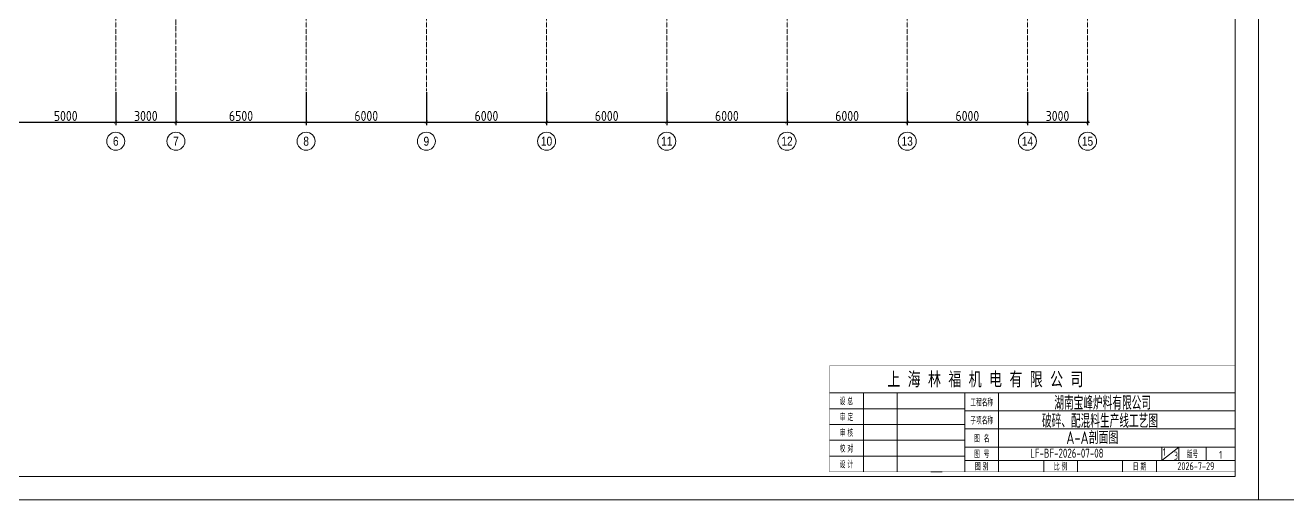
# Model space of a CAD drawing. Header units: millimetres. Extents: x 163705 to 1616509, y 81827 to 302547.
# Drawn here: x 1457167 to 1520178, y 114945 to 138626 of the extents above; entities that cross this region are included whole.
import ezdxf
from ezdxf.enums import TextEntityAlignment as Align

# ---------------------------------------------------------------- set-up
doc = ezdxf.new("R2010")
doc.units = ezdxf.units.MM
doc.header["$LTSCALE"] = 10
doc.linetypes.add('ACAD_ISO05W100', pattern=[33, 24, -3, 0, -3, 0, -3])
for name, color, linetype, lineweight in [('1-双点线', 8, 'ACAD_ISO05W100', 0), ('1-图框层', 7, 'Continuous', 0), ('1-护栏', 4, 'Continuous', 18), ('1-文本', 4, 'Continuous', 0), ('1-标注', 3, 'Continuous', 0), ('1-设备轮廓', 2, 'Continuous', 18)]:
    doc.layers.add(name, color=color, linetype=linetype, lineweight=lineweight)
doc.styles.add('ARIAL', font='arial.ttf', dxfattribs={"width": 0.7})
doc.styles.add('CGY_HZ', font='tssdeng.shx', dxfattribs={"width": 0.75, "bigfont": 'tssdchn.shx'})
doc.styles.add('GY', font='arial.ttf', dxfattribs={"width": 0.6})
doc.styles.add('gy2', font='tssdeng.shx', dxfattribs={"width": 0.7, "bigfont": 'tssdchn.shx'})
doc.styles.add('HZ', font='gbenor.shx', dxfattribs={"bigfont": 'gbcbig.shx'})
doc.styles.add('基础标注', font='arial.ttf', dxfattribs={"width": 0.7})
doc.dimstyles.new('100$0', dxfattribs={"dimscale": 100, "dimtxt": 5, "dimasz": 1.5, "dimexe": 1.5, "dimexo": 0.5, "dimtad": 1, "dimdec": 0, "dimdsep": 46, "dimtxsty": 'HZ', "dimblk": 'ARCHTICK', "dimcen": 2.5, "dimdle": 1, "dimclrd": 256, "dimclre": 256, "dimadec": 0, "dimazin": 0, "dimtfac": 1, "dimtdec": 0, "dimtmove": 0, "dimatfit": 3, "dimfxl": 0, "dimarcsym": 0})

# ---------------------------------------------------------------- blocks, each defined once
blk = doc.blocks.new('标题栏')
at = {"layer": '1-图框层', "ltscale": 0.8}
for p, q in [((-11953, 2690), (0, 2690)), ((-11953, 1893), (0, 1893)), ((-3243, 498), (-2490, 1096)), ((-3243, 498), (-3243, 1096))]:
    blk.add_line(p, q, dxfattribs=at)
at = {"layer": '1-图框层'}
blk.add_line((-12950, 0), (-13448, 0), dxfattribs=at)
at = {"layer": '1-图框层', "ltscale": 0.8, "const_width": 20}
blk.add_lwpolyline([(0, 4682), (-17930, 4682), (-17930, 0), (0, 0)], close=True, dxfattribs=at)
at = {"layer": '1-图框层', "ltscale": 0.8}
for points in [[(0, 3486), (-17930, 3486)], [(-16436, 0), (-16436, 3486)], [(-14942, 3486), (-14942, 0)], [(-11953, 0), (-11953, 3486)], [(-10459, 0), (-10459, 3486)], [(-17930, 2789), (-11953, 2789)], [(-17930, 2092), (-11953, 2092)], [(-17930, 1395), (-11953, 1395)], [(-17930, 697), (-11953, 697)], [(-11953, 1096), (0, 1096)], [(-2490, 498), (-2490, 1096)], [(-1295, 1096), (-1295, 498)], [(-11953, 498), (0, 498)], [(-8467, 498), (-8467, 0)], [(-6973, 498), (-6973, 0)], [(-4981, 498), (-4981, 0)], [(-3486, 498), (-3486, 0)]]:
    blk.add_lwpolyline(points, dxfattribs=at)
at = {"layer": '1-文本', "style": '基础标注', "width": 0.7}
blk.add_text('上  海  林  福  机  电  有  限  公  司', height=600, dxfattribs=at).set_placement((-15376, 3796))
at = {"layer": '1-文本', "ltscale": 0.8, "style": 'CGY_HZ', "width": 0.75}
for s, height, p in [('           湖南宝峰炉料有限公司', 599.5, (-11000, 2743, 13)), ('         破碎、配混料生产线工艺图', 599.5, (-11000, 1946, 13)), ('LF-BF-2026-07-08', 400, (-9064, 624, 13))]:
    blk.add_text(s, height=height, dxfattribs=at).set_placement(p)
at = {"layer": '1-文本', "ltscale": 0.8}
for s, height, style, width, p in [('设 总', 300, 'GY', 0.6, (-17183, 3138)), ('工程名称', 300, 'GY', 0.6, (-11206, 3088)), ('审 定', 300, 'GY', 0.6, (-17183, 2440)), ('子项名称', 300, 'GY', 0.6, (-11206, 2291)), ('审 核', 300, 'GY', 0.6, (-17183, 1743)), ('图  名', 300, 'GY', 0.6, (-11206, 1494)), ('校 对', 300, 'GY', 0.6, (-17183, 1046)), ('图  号', 300, 'GY', 0.6, (-11206, 797)), ('3', 351, 'gy2', 0.7, (-2625, 716)), ('版号', 300, 'GY', 0.6, (-1893, 797)), ('1', 351, 'gy2', 0.7, (-647, 750)), ('设 计', 300, 'GY', 0.6, (-17183, 349)), ('图 别', 300, 'GY', 0.6, (-11206, 249)), ('比 例', 300, 'GY', 0.6, (-7720, 249)), ('日 期', 300, 'GY', 0.6, (-4234, 249)), ('2026-7-29', 351, 'gy2', 0.7, (-1743, 249))]:
    blk.add_text(s, height=height, dxfattribs=dict(at, style=style, width=width)).set_placement(p, align=Align.MIDDLE)
blk = doc.blocks.new('_ArchTick')
at = {"const_width": 0.15}
blk.add_lwpolyline([(-0.5, -0.5), (0.5, 0.5)], dxfattribs=at)
blk = doc.blocks.new('*D358')
at = {"layer": '1-标注', "lineweight": -2, "transparency": 16777216}
for p, q in [((1456686, 135285), (1456686, 133638)), ((1461686, 135285), (1461686, 133638)), ((1456586, 133788), (1461786, 133788))]:
    blk.add_line(p, q, dxfattribs=at)
at = {"layer": 'Defpoints', "transparency": 16777216}
for p in [(1456686, 135335), (1461686, 135335), (1461686, 133788)]:
    blk.add_point(p, dxfattribs=at)
at = {"layer": '1-标注', "lineweight": -2, "transparency": 16777216, "xscale": 150, "yscale": 150, "zscale": 150, "rotation": 180}
blk.add_blockref('_ArchTick', (1456686, 133788), dxfattribs=at)
at = {"layer": '1-标注', "lineweight": -2, "transparency": 16777216, "xscale": 150, "yscale": 150, "zscale": 150}
blk.add_blockref('_ArchTick', (1461686, 133788), dxfattribs=at)
at = {"layer": '1-标注', "transparency": 16777216, "insert": (1459186, 134101), "char_height": 500, "attachment_point": 5, "style": 'HZ'}
blk.add_mtext('5000', dxfattribs=at)
blk = doc.blocks.new('*D359')
at = {"layer": '1-标注', "lineweight": -2, "transparency": 16777216}
for p, q in [((1461686, 135285), (1461686, 133638)), ((1464686, 135285), (1464686, 133638)), ((1461586, 133788), (1464786, 133788))]:
    blk.add_line(p, q, dxfattribs=at)
at = {"layer": 'Defpoints', "transparency": 16777216}
for p in [(1461686, 135335), (1464686, 135335), (1464686, 133788)]:
    blk.add_point(p, dxfattribs=at)
at = {"layer": '1-标注', "lineweight": -2, "transparency": 16777216, "xscale": 150, "yscale": 150, "zscale": 150, "rotation": 180}
blk.add_blockref('_ArchTick', (1461686, 133788), dxfattribs=at)
at = {"layer": '1-标注', "lineweight": -2, "transparency": 16777216, "xscale": 150, "yscale": 150, "zscale": 150}
blk.add_blockref('_ArchTick', (1464686, 133788), dxfattribs=at)
at = {"layer": '1-标注', "transparency": 16777216, "insert": (1463186, 134101), "char_height": 500, "attachment_point": 5, "style": 'HZ'}
blk.add_mtext('3000', dxfattribs=at)
blk = doc.blocks.new('*D360')
at = {"layer": '1-标注', "lineweight": -2, "transparency": 16777216}
for p, q in [((1464686, 135285), (1464686, 133638)), ((1471186, 135285), (1471186, 133638)), ((1464586, 133788), (1471286, 133788))]:
    blk.add_line(p, q, dxfattribs=at)
at = {"layer": 'Defpoints', "transparency": 16777216}
for p in [(1464686, 135335), (1471186, 135335), (1471186, 133788)]:
    blk.add_point(p, dxfattribs=at)
at = {"layer": '1-标注', "lineweight": -2, "transparency": 16777216, "xscale": 150, "yscale": 150, "zscale": 150, "rotation": 180}
blk.add_blockref('_ArchTick', (1464686, 133788), dxfattribs=at)
at = {"layer": '1-标注', "lineweight": -2, "transparency": 16777216, "xscale": 150, "yscale": 150, "zscale": 150}
blk.add_blockref('_ArchTick', (1471186, 133788), dxfattribs=at)
at = {"layer": '1-标注', "transparency": 16777216, "insert": (1467936, 134101), "char_height": 500, "attachment_point": 5, "style": 'HZ'}
blk.add_mtext('6500', dxfattribs=at)
blk = doc.blocks.new('*D361')
at = {"layer": '1-标注', "lineweight": -2, "transparency": 16777216}
for p, q in [((1471186, 135285), (1471186, 133638)), ((1477186, 135285), (1477186, 133638)), ((1471086, 133788), (1477286, 133788))]:
    blk.add_line(p, q, dxfattribs=at)
at = {"layer": 'Defpoints', "transparency": 16777216}
for p in [(1471186, 135335), (1477186, 135335), (1477186, 133788)]:
    blk.add_point(p, dxfattribs=at)
at = {"layer": '1-标注', "lineweight": -2, "transparency": 16777216, "xscale": 150, "yscale": 150, "zscale": 150, "rotation": 180}
blk.add_blockref('_ArchTick', (1471186, 133788), dxfattribs=at)
at = {"layer": '1-标注', "lineweight": -2, "transparency": 16777216, "xscale": 150, "yscale": 150, "zscale": 150}
blk.add_blockref('_ArchTick', (1477186, 133788), dxfattribs=at)
at = {"layer": '1-标注', "transparency": 16777216, "insert": (1474186, 134101), "char_height": 500, "attachment_point": 5, "style": 'HZ'}
blk.add_mtext('6000', dxfattribs=at)
blk = doc.blocks.new('*D362')
at = {"layer": '1-标注', "lineweight": -2, "transparency": 16777216}
for p, q in [((1477186, 135285), (1477186, 133638)), ((1483186, 135285), (1483186, 133638)), ((1477086, 133788), (1483286, 133788))]:
    blk.add_line(p, q, dxfattribs=at)
at = {"layer": 'Defpoints', "transparency": 16777216}
for p in [(1477186, 135335), (1483186, 135335), (1483186, 133788)]:
    blk.add_point(p, dxfattribs=at)
at = {"layer": '1-标注', "lineweight": -2, "transparency": 16777216, "xscale": 150, "yscale": 150, "zscale": 150, "rotation": 180}
blk.add_blockref('_ArchTick', (1477186, 133788), dxfattribs=at)
at = {"layer": '1-标注', "lineweight": -2, "transparency": 16777216, "xscale": 150, "yscale": 150, "zscale": 150}
blk.add_blockref('_ArchTick', (1483186, 133788), dxfattribs=at)
at = {"layer": '1-标注', "transparency": 16777216, "insert": (1480186, 134101), "char_height": 500, "attachment_point": 5, "style": 'HZ'}
blk.add_mtext('6000', dxfattribs=at)
blk = doc.blocks.new('*D363')
at = {"layer": '1-标注', "lineweight": -2, "transparency": 16777216}
for p, q in [((1483186, 135285), (1483186, 133638)), ((1489186, 135285), (1489186, 133638)), ((1483086, 133788), (1489286, 133788))]:
    blk.add_line(p, q, dxfattribs=at)
at = {"layer": 'Defpoints', "transparency": 16777216}
for p in [(1483186, 135335), (1489186, 135335), (1489186, 133788)]:
    blk.add_point(p, dxfattribs=at)
at = {"layer": '1-标注', "lineweight": -2, "transparency": 16777216, "xscale": 150, "yscale": 150, "zscale": 150, "rotation": 180}
blk.add_blockref('_ArchTick', (1483186, 133788), dxfattribs=at)
at = {"layer": '1-标注', "lineweight": -2, "transparency": 16777216, "xscale": 150, "yscale": 150, "zscale": 150}
blk.add_blockref('_ArchTick', (1489186, 133788), dxfattribs=at)
at = {"layer": '1-标注', "transparency": 16777216, "insert": (1486186, 134101), "char_height": 500, "attachment_point": 5, "style": 'HZ'}
blk.add_mtext('6000', dxfattribs=at)
blk = doc.blocks.new('*D364')
at = {"layer": '1-标注', "lineweight": -2, "transparency": 16777216}
for p, q in [((1489186, 135285), (1489186, 133638)), ((1495186, 135285), (1495186, 133638)), ((1489086, 133788), (1495286, 133788))]:
    blk.add_line(p, q, dxfattribs=at)
at = {"layer": 'Defpoints', "transparency": 16777216}
for p in [(1489186, 135335), (1495186, 135335), (1495186, 133788)]:
    blk.add_point(p, dxfattribs=at)
at = {"layer": '1-标注', "lineweight": -2, "transparency": 16777216, "xscale": 150, "yscale": 150, "zscale": 150, "rotation": 180}
blk.add_blockref('_ArchTick', (1489186, 133788), dxfattribs=at)
at = {"layer": '1-标注', "lineweight": -2, "transparency": 16777216, "xscale": 150, "yscale": 150, "zscale": 150}
blk.add_blockref('_ArchTick', (1495186, 133788), dxfattribs=at)
at = {"layer": '1-标注', "transparency": 16777216, "insert": (1492186, 134101), "char_height": 500, "attachment_point": 5, "style": 'HZ'}
blk.add_mtext('6000', dxfattribs=at)
blk = doc.blocks.new('*D365')
at = {"layer": '1-标注', "lineweight": -2, "transparency": 16777216}
for p, q in [((1495186, 135285), (1495186, 133638)), ((1501186, 135285), (1501186, 133638)), ((1495086, 133788), (1501286, 133788))]:
    blk.add_line(p, q, dxfattribs=at)
at = {"layer": 'Defpoints', "transparency": 16777216}
for p in [(1495186, 135335), (1501186, 135335), (1501186, 133788)]:
    blk.add_point(p, dxfattribs=at)
at = {"layer": '1-标注', "lineweight": -2, "transparency": 16777216, "xscale": 150, "yscale": 150, "zscale": 150, "rotation": 180}
blk.add_blockref('_ArchTick', (1495186, 133788), dxfattribs=at)
at = {"layer": '1-标注', "lineweight": -2, "transparency": 16777216, "xscale": 150, "yscale": 150, "zscale": 150}
blk.add_blockref('_ArchTick', (1501186, 133788), dxfattribs=at)
at = {"layer": '1-标注', "transparency": 16777216, "insert": (1498186, 134101), "char_height": 500, "attachment_point": 5, "style": 'HZ'}
blk.add_mtext('6000', dxfattribs=at)
blk = doc.blocks.new('*D366')
at = {"layer": '1-标注', "lineweight": -2, "transparency": 16777216}
for p, q in [((1501186, 135285), (1501186, 133638)), ((1507186, 135285), (1507186, 133638)), ((1501086, 133788), (1507286, 133788))]:
    blk.add_line(p, q, dxfattribs=at)
at = {"layer": 'Defpoints', "transparency": 16777216}
for p in [(1501186, 135335), (1507186, 135335), (1507186, 133788)]:
    blk.add_point(p, dxfattribs=at)
at = {"layer": '1-标注', "lineweight": -2, "transparency": 16777216, "xscale": 150, "yscale": 150, "zscale": 150, "rotation": 180}
blk.add_blockref('_ArchTick', (1501186, 133788), dxfattribs=at)
at = {"layer": '1-标注', "lineweight": -2, "transparency": 16777216, "xscale": 150, "yscale": 150, "zscale": 150}
blk.add_blockref('_ArchTick', (1507186, 133788), dxfattribs=at)
at = {"layer": '1-标注', "transparency": 16777216, "insert": (1504186, 134101), "char_height": 500, "attachment_point": 5, "style": 'HZ'}
blk.add_mtext('6000', dxfattribs=at)
blk = doc.blocks.new('*D367')
at = {"layer": '1-标注', "lineweight": -2, "transparency": 16777216}
for p, q in [((1507186, 135285), (1507186, 133638)), ((1510186, 135285), (1510186, 133638)), ((1507086, 133788), (1510286, 133788))]:
    blk.add_line(p, q, dxfattribs=at)
at = {"layer": 'Defpoints', "transparency": 16777216}
for p in [(1507186, 135335), (1510186, 135335), (1510186, 133788)]:
    blk.add_point(p, dxfattribs=at)
at = {"layer": '1-标注', "lineweight": -2, "transparency": 16777216, "xscale": 150, "yscale": 150, "zscale": 150, "rotation": 180}
blk.add_blockref('_ArchTick', (1507186, 133788), dxfattribs=at)
at = {"layer": '1-标注', "lineweight": -2, "transparency": 16777216, "xscale": 150, "yscale": 150, "zscale": 150}
blk.add_blockref('_ArchTick', (1510186, 133788), dxfattribs=at)
at = {"layer": '1-标注', "transparency": 16777216, "insert": (1508686, 134101), "char_height": 500, "attachment_point": 5, "style": 'HZ'}
blk.add_mtext('3000', dxfattribs=at)

msp = doc.modelspace()

# ---------------------------------------------------------------- linework, layer by layer
at = {"layer": '1-双点线'}
for p, q in [((1461685.648, 143059.632), (1461685.648, 135335.06)), ((1471185.648, 143059.632), (1471185.648, 135335.06)), ((1477185.648, 143059.632), (1477185.648, 135335.06)), ((1483185.648, 143059.632), (1483185.648, 135335.06)), ((1489185.648, 143059.632), (1489185.648, 135335.06)), ((1495185.648, 143059.632), (1495185.648, 135335.06)), ((1501185.648, 143059.632), (1501185.648, 135335.06)), ((1507185.648, 143059.632), (1507185.648, 135335.06)), ((1510185.648, 143059.632), (1510185.648, 135335.06)), ((1464685.648, 140559.632), (1464685.648, 135335.06))]:
    msp.add_line(p, q, dxfattribs=at)
at = {"layer": '1-图框层'}
for points in [[(1518724.169, 184010.246), (1420939.299, 184010.246), (1420939.299, 114944.595), (1518724.169, 114944.595)], [(1616509.039, 184010.246), (1518724.169, 184010.246), (1518724.169, 114944.595), (1616509.039, 114944.595)]]:
    msp.add_lwpolyline(points, close=True, dxfattribs=at)
msp.add_lwpolyline([(1423846.102, 182847.525), (1423846.102, 116107.316), (1517561.448, 116107.316), (1517561.448, 182847.525), (1423846.102, 182847.525)], dxfattribs=at)
at = {"layer": '1-护栏'}
for centre in [(1461685.648, 132838.354), (1464685.648, 132838.354), (1471185.648, 132838.354), (1477185.648, 132838.354), (1483185.648, 132838.354), (1489185.648, 132838.354), (1495185.648, 132838.354), (1501185.648, 132838.354), (1507185.648, 132838.354), (1510185.648, 132838.354)]:
    msp.add_circle(centre, 450, dxfattribs=at)

# ---------------------------------------------------------------- block references
at = {"layer": '1-设备轮廓', "xscale": 1.129587331129726, "yscale": 1.129587331129726, "zscale": 1.129587331129726}
msp.add_blockref('标题栏', (1517561.448, 116338.118), dxfattribs=at)

# ---------------------------------------------------------------- texts
at = {"layer": '1-护栏', "style": 'ARIAL', "width": 0.8}
for s, p in [('6', (1461685.648, 132838.354)), ('7', (1464685.648, 132838.354)), ('8', (1471185.648, 132838.354)), ('9', (1477185.648, 132838.354)), ('10', (1483185.648, 132838.354)), ('11', (1489185.648, 132838.354)), ('12', (1495185.648, 132838.354)), ('13', (1501185.648, 132838.354)), ('14', (1507185.648, 132838.354)), ('15', (1510185.648, 132838.354))]:
    msp.add_text(s, height=450, dxfattribs=at).set_placement(p, align=Align.MIDDLE_CENTER)
at = {"layer": '1-文本', "ltscale": 0.8, "style": 'CGY_HZ', "width": 0.75}
for s, height, p in [('A-A剖面图', 628.0698, (1509126.406, 117728.997, -11.679)), ('1', 387.697, (1513944.381, 117133.924, -30.897))]:
    msp.add_text(s, height=height, dxfattribs=at).set_placement(p)

# ---------------------------------------------------------------- dimensions: what is measured, and where the dimension line sits
at = {"layer": '1-标注'}
for base, p1, p2, picture, middle in [((1461685.648, 133788.354), (1456685.648, 135335.06), (1461685.648, 135335.06), '*D358', (1459185.648, 134100.854)), ((1464685.648, 133788.354), (1461685.648, 135335.06), (1464685.648, 135335.06), '*D359', (1463185.648, 134100.854)), ((1471185.648, 133788.354), (1464685.648, 135335.06), (1471185.648, 135335.06), '*D360', (1467935.648, 134100.854)), ((1477185.648, 133788.354), (1471185.648, 135335.06), (1477185.648, 135335.06), '*D361', (1474185.648, 134100.854)), ((1483185.648, 133788.354), (1477185.648, 135335.06), (1483185.648, 135335.06), '*D362', (1480185.648, 134100.854)), ((1489185.648, 133788.354), (1483185.648, 135335.06), (1489185.648, 135335.06), '*D363', (1486185.648, 134100.854)), ((1495185.648, 133788.354), (1489185.648, 135335.06), (1495185.648, 135335.06), '*D364', (1492185.648, 134100.854)), ((1501185.648, 133788.354), (1495185.648, 135335.06), (1501185.648, 135335.06), '*D365', (1498185.648, 134100.854)), ((1507185.648, 133788.354), (1501185.648, 135335.06), (1507185.648, 135335.06), '*D366', (1504185.648, 134100.854)), ((1510185.648, 133788.354), (1507185.648, 135335.06), (1510185.648, 135335.06), '*D367', (1508685.648, 134100.854))]:
    dim = msp.add_linear_dim(base=base, p1=p1, p2=p2, dimstyle='100$0', override={"dimtol": 0, "dimlim": 0, "dimtdec": 8, "dimtix": 1}, dxfattribs=at)
    dim.commit()
    dim.dimension.update_dxf_attribs({"geometry": picture, "text_midpoint": middle})

doc.saveas('drawing.dxf')
